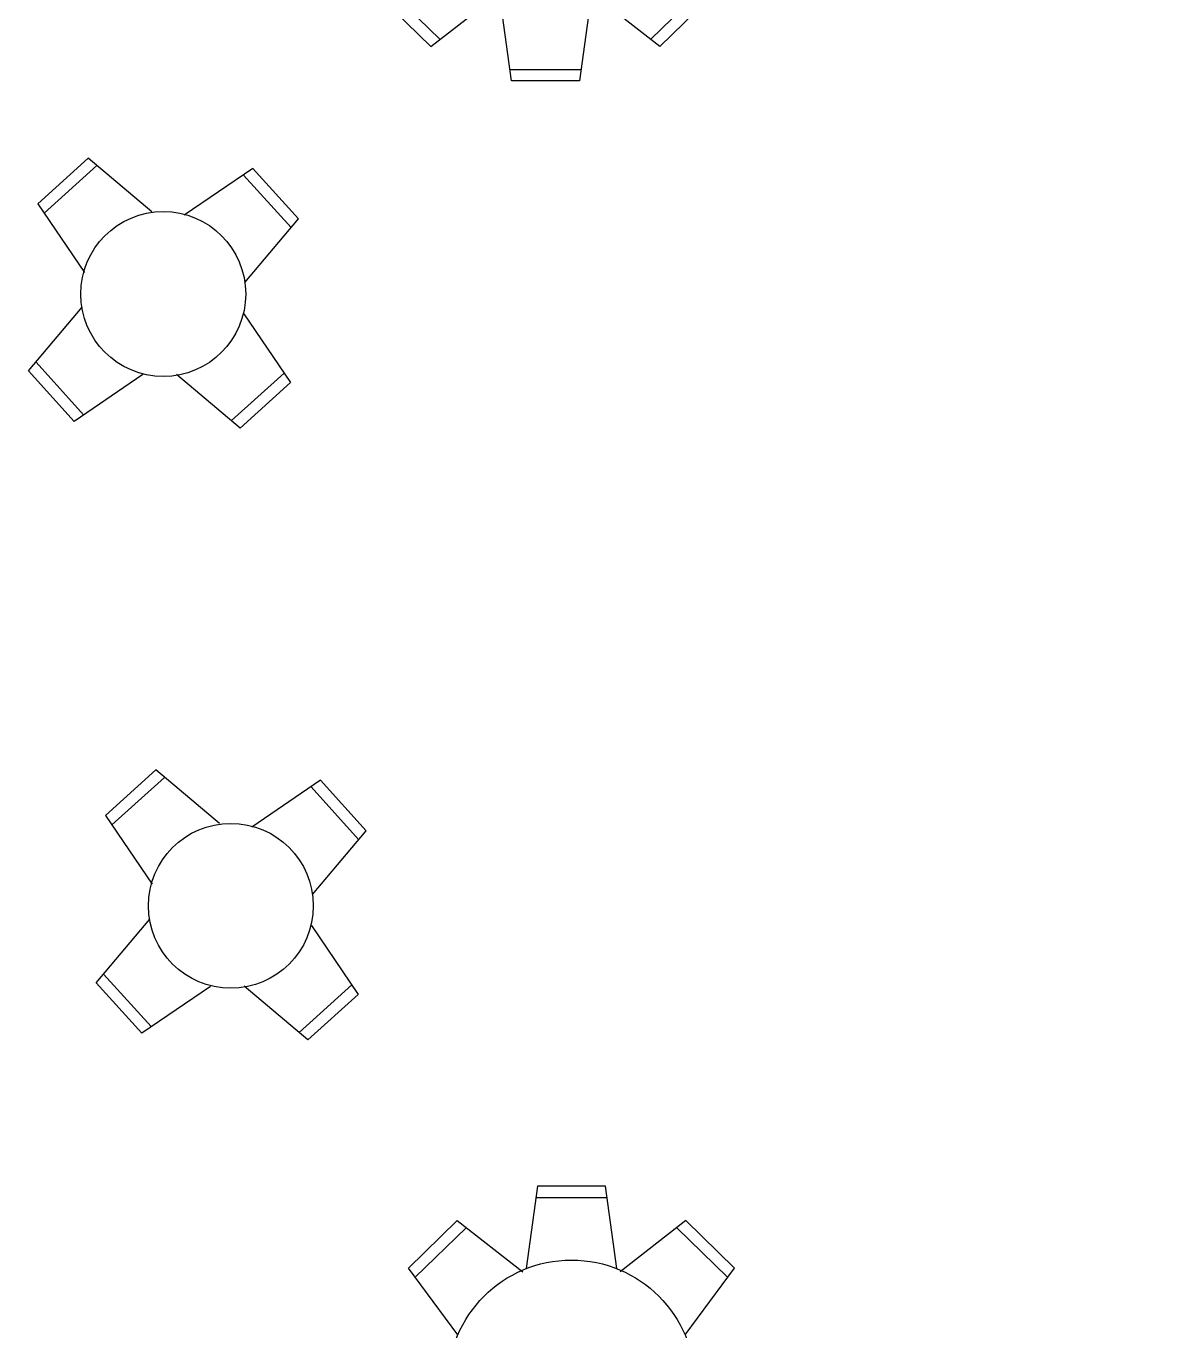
# Model space of a CAD drawing. Header units: inches. Extents: x 484217 to 497210, y -26946 to -21493.
# Drawn here: x 487627.6 to 487938.4, y -25898 to -25542 of the extents above; entities that cross this region are included whole.
import ezdxf

# ---------------------------------------------------------------- set-up
doc = ezdxf.new("R2010")
doc.units = ezdxf.units.IN
doc.header["$LTSCALE"] = 20
doc.header["$MEASUREMENT"] = 0
for name, color, linetype in [('A-GLASS', 4, 'Continuous'), ('furniture', 4, 'Continuous'), ('I-WALL-IN', 3, 'Continuous'), ('S_COULMN', 7, 'Continuous')]:
    doc.layers.add(name, color=color, linetype=linetype)

# ---------------------------------------------------------------- blocks, each defined once
blk = doc.blocks.new('A$C15473981')
at = {"layer": 'furniture'}
for p, q in [((-0.2055, 1.198), (-0.2743, 0.698)), ((0.207, 1.198), (-0.2055, 1.198)), ((0.2757, 0.698), (0.207, 1.198)), ((-0.2141, 1.1293), (0.2155, 1.1293)), ((-0.989, 0.7018), (-0.6936, 0.9898)), ((-0.6936, 0.9898), (-0.2953, 0.6797)), ((0.6936, 0.9898), (0.2953, 0.6797)), ((0.989, 0.7018), (0.6936, 0.9898)), ((-0.6394, 0.9465), (-0.9471, 0.6466)), ((0.6394, 0.9465), (0.9471, 0.6466)), ((-0.6892, 0.2958), (-0.989, 0.7018)), ((0.6892, 0.2958), (0.989, 0.7018)), ((-0.7075, 0.249), (-1.2075, 0.1802)), ((0.6971, 0.2733), (1.1971, 0.2046)), ((-1.2075, 0.1802), (-1.2075, -0.2323)), ((-1.1387, -0.2409), (-1.1387, 0.1888)), ((1.1283, -0.2165), (1.1283, 0.2132)), ((1.1971, 0.2046), (1.1971, -0.2079)), ((-1.2075, -0.2323), (-0.7075, -0.301)), ((1.1971, -0.2079), (0.6971, -0.2767)), ((-0.6892, -0.2958), (-0.989, -0.7018)), ((0.6892, -0.2958), (0.989, -0.7018)), ((-0.989, -0.7018), (-0.6936, -0.9898)), ((-0.6394, -0.9465), (-0.9471, -0.6466)), ((-0.6936, -0.9898), (-0.2953, -0.6797)), ((-0.2055, -1.198), (-0.2743, -0.698)), ((0.2757, -0.698), (0.207, -1.198)), ((0.6936, -0.9898), (0.2953, -0.6797)), ((0.6394, -0.9465), (0.9471, -0.6466)), ((0.989, -0.7018), (0.6936, -0.9898)), ((-0.2141, -1.1293), (0.2155, -1.1293)), ((0.207, -1.198), (-0.2055, -1.198))]:
    blk.add_line(p, q, dxfattribs=at)
at = {"layer": 'S_COULMN'}
blk.add_circle((0, 0), 0.75, dxfattribs=at)
blk = doc.blocks.new('A$C116E3A92')
at = {"layer": 'furniture'}
for p, q in [((-0.7909, 0.3919), (-1.0826, 0.1002)), ((-1.0401, 0.0455), (-0.7362, 0.3493)), ((-0.3887, 0.0869), (-0.7909, 0.3919)), ((-0.2, 0.0902), (0.2022, 0.3952)), ((0.4513, 0.0488), (0.1475, 0.3527)), ((0.2022, 0.3952), (0.4939, 0.1035)), ((-1.0826, 0.1002), (-0.7777, -0.302)), ((0.4939, 0.1035), (0.1889, -0.2987)), ((-0.7888, -0.4986), (-1.0937, -0.9008)), ((0.2001, -0.5019), (0.505, -0.9041)), ((-0.7474, -1.1499), (-1.0512, -0.8461)), ((0.1587, -1.1532), (0.4625, -0.8494)), ((-1.0937, -0.9008), (-0.8021, -1.1924)), ((-0.8021, -1.1924), (-0.3999, -0.8875)), ((0.2133, -1.1958), (-0.1888, -0.8908)), ((0.505, -0.9041), (0.2133, -1.1958))]:
    blk.add_line(p, q, dxfattribs=at)
at = {"layer": 'S_COULMN'}
blk.add_circle((-0.2944, -0.4041), 0.5, dxfattribs=at)

msp = doc.modelspace()

# ---------------------------------------------------------------- linework, layer by layer
at = {"layer": 'A-GLASS', "color": 4}
msp.add_arc((487684.12, -25789.54, 0.69), 385.7, 297.7822, 76.8168, dxfattribs=at)
at = {"layer": 'I-WALL-IN', "color": 85, "true_color": 0x58ba48}
msp.add_arc((487684.12, -25789.54, 0.69), 394.7, 6.3645, 75.5789, dxfattribs=at)

# ---------------------------------------------------------------- block references
at = {"xscale": 45, "yscale": 45, "zscale": 45}
msp.add_blockref('A$C15473981', (487769.35, -25502.96, 3.81), dxfattribs=at)
at = {"color": 30, "true_color": 0xf26722, "xscale": 45, "yscale": 45, "zscale": 45}
msp.add_blockref('A$C15473981', (487776.47, -25912.45, 3.81), dxfattribs=at)
at = {"layer": 'S_COULMN', "xscale": 45.00000000000062, "yscale": 45.00000000000062, "zscale": 45.00000000000062, "rotation": 267.0503325455494}
for p in [(487682.54, -25629.23, 3.81), (487700.99, -25796.18, 3.81)]:
    msp.add_blockref('A$C116E3A92', p, dxfattribs=at)

doc.saveas('drawing.dxf')
